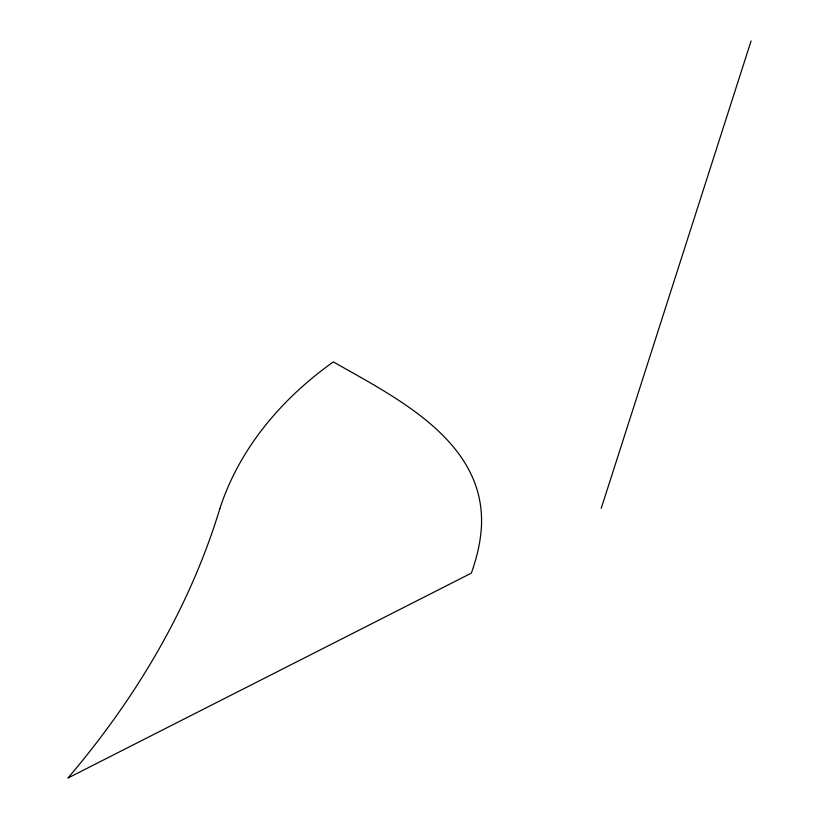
<?xml version="1.0" encoding="UTF-8"?>
<svg xmlns="http://www.w3.org/2000/svg" width="819" height="819" viewBox="0 0 819 819"><rect width="100%" height="100%" fill="white"/><g stroke="black" fill="none" stroke-linecap="round" stroke-linejoin="round"><path stroke-width="1.23" d="M601.238 508.323L751.084 40.95M219.861 508.64C189.537 608.384 135.36 699.006 67.916 778.05L471.334 573.146A247.266 119.339 -42.3 0 0 481.459 525.849C485.145 440.98 395.833 397.584 333.364 361.906C282.053 398.269 239.445 448.208 219.861 508.64"/></g></svg>
